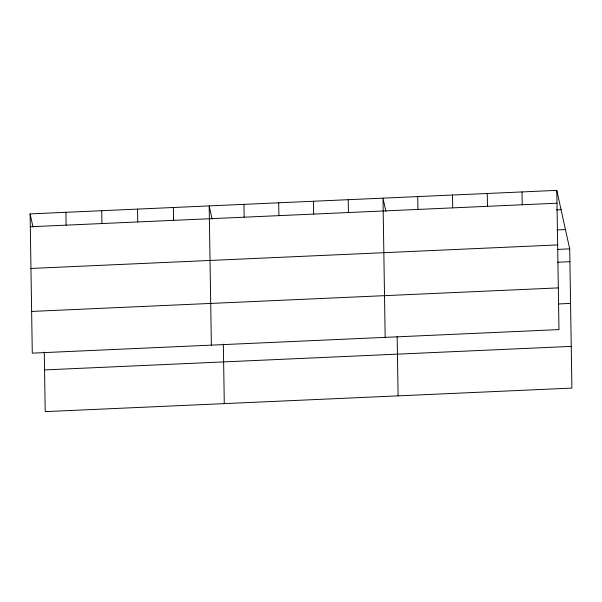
<?xml version="1.0" encoding="UTF-8"?>
<svg xmlns="http://www.w3.org/2000/svg" width="602" height="602" viewBox="0 0 602 602"><rect width="100%" height="100%" fill="white"/><g stroke="black" fill="none" stroke-linecap="round" stroke-linejoin="round"><path stroke-width="0.9" d="M556.79 190.375L558.98 329.603L32.29 353.133L30.1 213.906L556.79 190.375L569.71 248.867L571.9 388.094L45.21 411.625L44.277 352.162M30.303 226.751L556.993 203.213M556.361 209.887L561.056 209.677M556.993 229.941L565.451 229.565M30.958 268.454L557.648 244.924M557.497 249.409L569.71 248.867M557.7 262.246L569.913 261.704M31.635 311.43L558.325 287.899M558.355 303.957L570.568 303.408M44.556 369.914L571.245 346.383M385.89 211.302L382.985 198.141L385.167 337.368M212.085 219.068L209.172 205.907L211.362 345.134M30.1 213.906L33.005 227.067M522.032 191.933L522.227 204.77M487.266 193.483L487.469 206.32M452.508 195.033L452.704 207.878M417.743 196.591L417.946 209.428M397.154 336.398L398.095 395.86M348.219 199.698L348.423 212.536M313.461 201.249L313.665 214.086M278.696 202.799L278.899 215.644M243.938 204.356L244.141 217.194M223.35 344.163L224.283 403.626M173.361 207.509L173.564 220.347M137.542 209.105L137.745 221.95M101.73 210.708L101.934 223.545M65.911 212.31L66.115 225.148"/></g></svg>
